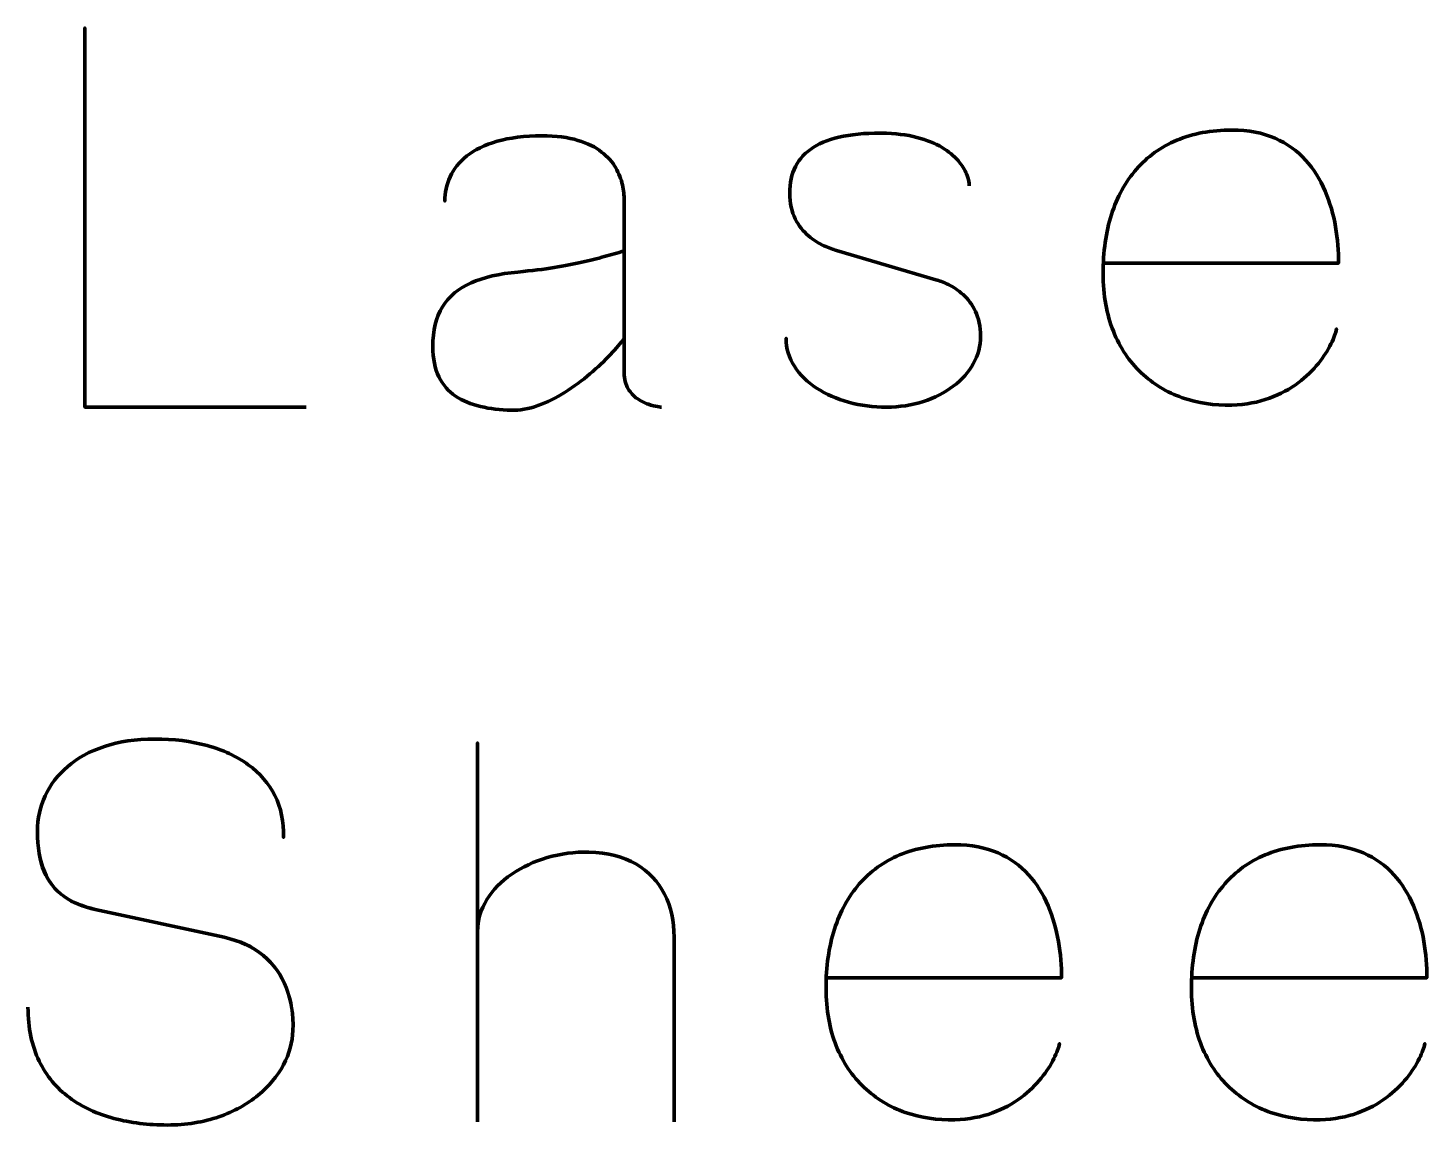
# Model space of a CAD drawing. Header units: centimetres. Extents: x -244 to 242, y -245 to 234.
# Drawn here: x -38.11 to 8.4, y 191.69 to 228.15 of the extents above; entities that cross this region are included whole.
import ezdxf

# ---------------------------------------------------------------- set-up
doc = ezdxf.new("R2010")
doc.units = ezdxf.units.CM
doc.header["$MEASUREMENT"] = 0
doc.layers.add('Layer 1', color=7, linetype='Continuous')

msp = doc.modelspace()

# ---------------------------------------------------------------- linework, layer by layer
at = {"layer": 'Layer 1', "color": 30, "lineweight": 211}
for points, knots in [([(-28.86559, 215.54813), (-28.86559, 215.54813), (-36.22444, 215.54813), (-36.22444, 215.54813), (-36.22444, 215.54813), (-36.22444, 215.54813), (-36.22444, 228.15081), (-36.22444, 228.15081), (-36.22444, 228.15081), (-36.22444, 228.15081), (-36.22444, 215.54813), (-36.22444, 215.54813), (-36.22444, 215.54813), (-36.22444, 215.54813), (-28.86559, 215.54813), (-28.86559, 215.54813)], [0, 0, 0, 0, 0.25, 0.25, 0.25, 0.25, 0.5, 0.5, 0.5, 0.5, 0.75, 0.75, 0.75, 0.75, 1, 1, 1, 1]), ([(-6.824, 222.90698), (-6.81526, 222.99729), (-6.83565, 223.11091), (-6.88518, 223.24783), (-6.88518, 223.24783), (-6.9347, 223.38475), (-7.01919, 223.53041), (-7.14154, 223.68481), (-7.14154, 223.68481), (-7.2639, 223.83922), (-7.42996, 223.98779), (-7.63971, 224.12763), (-7.63971, 224.12763), (-7.85238, 224.26746), (-8.11748, 224.3869), (-8.43502, 224.48013), (-8.43502, 224.48013), (-8.74965, 224.57627), (-9.12838, 224.63453), (-9.56827, 224.65492), (-9.56827, 224.65492), (-10.66657, 224.67823), (-11.47645, 224.52091), (-12.00083, 224.18298), (-12.00083, 224.18298), (-12.52813, 223.84504), (-12.78741, 223.33814), (-12.78449, 222.66227), (-12.78449, 222.66227), (-12.77867, 222.32433), (-12.71749, 222.03883), (-12.60096, 221.80577), (-12.60096, 221.80577), (-12.48152, 221.57563), (-12.33585, 221.38918), (-12.16397, 221.24352), (-12.16397, 221.24352), (-11.99209, 221.10077), (-11.82021, 220.99007), (-11.64833, 220.91432), (-11.64833, 220.91432), (-11.47936, 220.83858), (-11.33953, 220.78614), (-11.22882, 220.75701), (-11.22882, 220.75701), (-11.22882, 220.75701), (-7.92521, 219.77816), (-7.92521, 219.77816), (-7.92521, 219.77816), (-7.81159, 219.75194), (-7.67175, 219.70241), (-7.50861, 219.62375), (-7.50861, 219.62375), (-7.34547, 219.5451), (-7.18233, 219.43439), (-7.01919, 219.28873), (-7.01919, 219.28873), (-6.85605, 219.14307), (-6.71912, 218.95662), (-6.61133, 218.7323), (-6.61133, 218.7323), (-6.50063, 218.50507), (-6.44237, 218.23123), (-6.43945, 217.90786), (-6.43945, 217.90786), (-6.44237, 217.58157), (-6.52394, 217.2786), (-6.68125, 216.9931), (-6.68125, 216.9931), (-6.84148, 216.71051), (-7.06289, 216.45997), (-7.34838, 216.24439), (-7.34838, 216.24439), (-7.63388, 216.0259), (-7.96308, 215.85693), (-8.3418, 215.73458), (-8.3418, 215.73458), (-8.72052, 215.61222), (-9.12838, 215.55104), (-9.56827, 215.54813), (-9.56827, 215.54813), (-10.00817, 215.54813), (-10.42768, 215.60348), (-10.82679, 215.71418), (-10.82679, 215.71418), (-11.22591, 215.82489), (-11.58132, 215.97929), (-11.89304, 216.18322), (-11.89304, 216.18322), (-12.20476, 216.38423), (-12.44947, 216.62603), (-12.63009, 216.9057), (-12.63009, 216.9057), (-12.81071, 217.18537), (-12.90394, 217.49709), (-12.90685, 217.83794), (-12.90685, 217.83794), (-12.90394, 217.49709), (-12.81071, 217.18537), (-12.63009, 216.9057), (-12.63009, 216.9057), (-12.44947, 216.62603), (-12.20476, 216.38423), (-11.89304, 216.18322), (-11.89304, 216.18322), (-11.58132, 215.97929), (-11.22591, 215.82489), (-10.82679, 215.71418), (-10.82679, 215.71418), (-10.42768, 215.60348), (-10.00817, 215.54813), (-9.56827, 215.54813), (-9.56827, 215.54813), (-9.12838, 215.55104), (-8.72052, 215.61222), (-8.3418, 215.73458), (-8.3418, 215.73458), (-7.96308, 215.85693), (-7.63388, 216.0259), (-7.34838, 216.24439), (-7.34838, 216.24439), (-7.06289, 216.45997), (-6.84148, 216.71051), (-6.68125, 216.9931), (-6.68125, 216.9931), (-6.52394, 217.2786), (-6.44237, 217.58157), (-6.43945, 217.90786), (-6.43945, 217.90786), (-6.44237, 218.23123), (-6.50063, 218.50507), (-6.61133, 218.7323), (-6.61133, 218.7323), (-6.71912, 218.95662), (-6.85605, 219.14307), (-7.01919, 219.28873), (-7.01919, 219.28873), (-7.18233, 219.43439), (-7.34547, 219.5451), (-7.50861, 219.62375), (-7.50861, 219.62375), (-7.67175, 219.70241), (-7.81159, 219.75194), (-7.92521, 219.77816), (-7.92521, 219.77816), (-7.92521, 219.77816), (-11.22882, 220.75701), (-11.22882, 220.75701), (-11.22882, 220.75701), (-11.33953, 220.78614), (-11.47936, 220.83858), (-11.64833, 220.91432), (-11.64833, 220.91432), (-11.82021, 220.99007), (-11.99209, 221.10077), (-12.16397, 221.24352), (-12.16397, 221.24352), (-12.33585, 221.38918), (-12.48152, 221.57563), (-12.60096, 221.80577), (-12.60096, 221.80577), (-12.71749, 222.03883), (-12.77867, 222.32433), (-12.78449, 222.66227), (-12.78449, 222.66227), (-12.78741, 223.33814), (-12.52813, 223.84504), (-12.00083, 224.18298), (-12.00083, 224.18298), (-11.47645, 224.52091), (-10.66657, 224.67823), (-9.56827, 224.65492), (-9.56827, 224.65492), (-9.12838, 224.63453), (-8.74965, 224.57627), (-8.43502, 224.48013), (-8.43502, 224.48013), (-8.11748, 224.3869), (-7.85238, 224.26746), (-7.63971, 224.12763), (-7.63971, 224.12763), (-7.42996, 223.98779), (-7.2639, 223.83922), (-7.14154, 223.68481), (-7.14154, 223.68481), (-7.01919, 223.53041), (-6.9347, 223.38475), (-6.88518, 223.24783), (-6.88518, 223.24783), (-6.83565, 223.11091), (-6.81526, 222.99729), (-6.824, 222.90698)], [0, 0, 0, 0, 0.02083333, 0.02083333, 0.02083333, 0.02083333, 0.04166667, 0.04166667, 0.04166667, 0.04166667, 0.0625, 0.0625, 0.0625, 0.0625, 0.08333333, 0.08333333, 0.08333333, 0.08333333, 0.10416667, 0.10416667, 0.10416667, 0.10416667, 0.125, 0.125, 0.125, 0.125, 0.14583333, 0.14583333, 0.14583333, 0.14583333, 0.16666667, 0.16666667, 0.16666667, 0.16666667, 0.1875, 0.1875, 0.1875, 0.1875, 0.20833333, 0.20833333, 0.20833333, 0.20833333, 0.22916667, 0.22916667, 0.22916667, 0.22916667, 0.25, 0.25, 0.25, 0.25, 0.27083333, 0.27083333, 0.27083333, 0.27083333, 0.29166667, 0.29166667, 0.29166667, 0.29166667, 0.3125, 0.3125, 0.3125, 0.3125, 0.33333333, 0.33333333, 0.33333333, 0.33333333, 0.35416667, 0.35416667, 0.35416667, 0.35416667, 0.375, 0.375, 0.375, 0.375, 0.39583333, 0.39583333, 0.39583333, 0.39583333, 0.41666667, 0.41666667, 0.41666667, 0.41666667, 0.4375, 0.4375, 0.4375, 0.4375, 0.45833333, 0.45833333, 0.45833333, 0.45833333, 0.47916667, 0.47916667, 0.47916667, 0.47916667, 0.5, 0.5, 0.5, 0.5, 0.52083333, 0.52083333, 0.52083333, 0.52083333, 0.54166667, 0.54166667, 0.54166667, 0.54166667, 0.5625, 0.5625, 0.5625, 0.5625, 0.58333333, 0.58333333, 0.58333333, 0.58333333, 0.60416667, 0.60416667, 0.60416667, 0.60416667, 0.625, 0.625, 0.625, 0.625, 0.64583333, 0.64583333, 0.64583333, 0.64583333, 0.66666667, 0.66666667, 0.66666667, 0.66666667, 0.6875, 0.6875, 0.6875, 0.6875, 0.70833333, 0.70833333, 0.70833333, 0.70833333, 0.72916667, 0.72916667, 0.72916667, 0.72916667, 0.75, 0.75, 0.75, 0.75, 0.77083333, 0.77083333, 0.77083333, 0.77083333, 0.79166667, 0.79166667, 0.79166667, 0.79166667, 0.8125, 0.8125, 0.8125, 0.8125, 0.83333333, 0.83333333, 0.83333333, 0.83333333, 0.85416667, 0.85416667, 0.85416667, 0.85416667, 0.875, 0.875, 0.875, 0.875, 0.89583333, 0.89583333, 0.89583333, 0.89583333, 0.91666667, 0.91666667, 0.91666667, 0.91666667, 0.9375, 0.9375, 0.9375, 0.9375, 0.95833333, 0.95833333, 0.95833333, 0.95833333, 0.97916667, 0.97916667, 0.97916667, 0.97916667, 1, 1, 1, 1]), ([(-2.34926, 220.3375), (-2.34926, 220.3375), (5.46405, 220.3375), (5.46405, 220.3375), (5.46405, 220.3375), (5.46697, 220.73079), (5.43201, 221.1299), (5.36209, 221.54358), (5.36209, 221.54358), (5.29217, 221.95435), (5.17564, 222.35055), (5.01541, 222.73218), (5.01541, 222.73218), (4.85519, 223.11382), (4.63669, 223.45758), (4.36576, 223.76056), (4.36576, 223.76056), (4.09192, 224.06645), (3.75398, 224.30825), (3.35195, 224.48596), (3.35195, 224.48596), (2.94993, 224.66366), (2.46924, 224.75689), (1.91573, 224.7598), (1.91573, 224.7598), (1.22529, 224.75689), (0.61351, 224.64327), (0.08038, 224.41895), (0.08038, 224.41895), (-0.44983, 224.19463), (-0.89847, 223.87417), (-1.25971, 223.45467), (-1.25971, 223.45467), (-1.62386, 223.03807), (-1.90062, 222.53408), (-2.08707, 221.95143), (-2.08707, 221.95143), (-2.27352, 221.36587), (-2.36674, 220.71039), (-2.36674, 219.98791), (-2.36674, 219.98791), (-2.36383, 219.26251), (-2.2473, 218.6216), (-2.02589, 218.071), (-2.02589, 218.071), (-1.80157, 217.52039), (-1.49277, 217.05719), (-1.09657, 216.69012), (-1.09657, 216.69012), (-0.70328, 216.32014), (-0.24881, 216.04338), (0.26683, 215.86276), (0.26683, 215.86276), (0.77956, 215.68214), (1.33016, 215.60057), (1.91573, 215.61805), (1.91573, 215.61805), (2.38476, 215.63553), (2.80135, 215.71127), (3.16551, 215.84528), (3.16551, 215.84528), (3.52966, 215.9822), (3.8472, 216.15117), (4.11814, 216.3551), (4.11814, 216.3551), (4.38615, 216.55902), (4.61047, 216.7746), (4.7911, 217.00184), (4.7911, 217.00184), (4.97172, 217.22907), (5.11155, 217.44465), (5.2106, 217.64858), (5.2106, 217.64858), (5.30965, 217.84959), (5.37083, 218.01856), (5.39414, 218.15257), (5.39414, 218.15257), (5.37083, 218.01856), (5.30965, 217.84959), (5.2106, 217.64858), (5.2106, 217.64858), (5.11155, 217.44465), (4.97172, 217.22907), (4.7911, 217.00184), (4.7911, 217.00184), (4.61047, 216.7746), (4.38615, 216.55902), (4.11814, 216.3551), (4.11814, 216.3551), (3.8472, 216.15117), (3.52966, 215.9822), (3.16551, 215.84528), (3.16551, 215.84528), (2.80135, 215.71127), (2.38476, 215.63553), (1.91573, 215.61805), (1.91573, 215.61805), (1.33016, 215.60057), (0.77956, 215.68214), (0.26683, 215.86276), (0.26683, 215.86276), (-0.24881, 216.04338), (-0.70328, 216.32014), (-1.09657, 216.69012), (-1.09657, 216.69012), (-1.49277, 217.05719), (-1.80157, 217.52039), (-2.02589, 218.071), (-2.02589, 218.071), (-2.2473, 218.6216), (-2.36383, 219.26251), (-2.36674, 219.98791), (-2.36674, 219.98791), (-2.36674, 220.71039), (-2.27352, 221.36587), (-2.08707, 221.95143), (-2.08707, 221.95143), (-1.90062, 222.53408), (-1.62386, 223.03807), (-1.25971, 223.45467), (-1.25971, 223.45467), (-0.89847, 223.87417), (-0.44983, 224.19463), (0.08038, 224.41895), (0.08038, 224.41895), (0.61351, 224.64327), (1.22529, 224.75689), (1.91573, 224.7598), (1.91573, 224.7598), (2.46924, 224.75689), (2.94993, 224.66366), (3.35195, 224.48596), (3.35195, 224.48596), (3.75398, 224.30825), (4.09192, 224.06645), (4.36576, 223.76056), (4.36576, 223.76056), (4.63669, 223.45758), (4.85519, 223.11382), (5.01541, 222.73218), (5.01541, 222.73218), (5.17564, 222.35055), (5.29217, 221.95435), (5.36209, 221.54358), (5.36209, 221.54358), (5.43201, 221.1299), (5.46697, 220.73079), (5.46405, 220.3375), (5.46405, 220.3375), (5.46405, 220.3375), (-2.34926, 220.3375), (-2.34926, 220.3375)], [0, 0, 0, 0, 0.02631579, 0.02631579, 0.02631579, 0.02631579, 0.05263158, 0.05263158, 0.05263158, 0.05263158, 0.07894737, 0.07894737, 0.07894737, 0.07894737, 0.10526316, 0.10526316, 0.10526316, 0.10526316, 0.13157895, 0.13157895, 0.13157895, 0.13157895, 0.15789474, 0.15789474, 0.15789474, 0.15789474, 0.18421053, 0.18421053, 0.18421053, 0.18421053, 0.21052632, 0.21052632, 0.21052632, 0.21052632, 0.23684211, 0.23684211, 0.23684211, 0.23684211, 0.26315789, 0.26315789, 0.26315789, 0.26315789, 0.28947368, 0.28947368, 0.28947368, 0.28947368, 0.31578947, 0.31578947, 0.31578947, 0.31578947, 0.34210526, 0.34210526, 0.34210526, 0.34210526, 0.36842105, 0.36842105, 0.36842105, 0.36842105, 0.39473684, 0.39473684, 0.39473684, 0.39473684, 0.42105263, 0.42105263, 0.42105263, 0.42105263, 0.44736842, 0.44736842, 0.44736842, 0.44736842, 0.47368421, 0.47368421, 0.47368421, 0.47368421, 0.5, 0.5, 0.5, 0.5, 0.52631579, 0.52631579, 0.52631579, 0.52631579, 0.55263158, 0.55263158, 0.55263158, 0.55263158, 0.57894737, 0.57894737, 0.57894737, 0.57894737, 0.60526316, 0.60526316, 0.60526316, 0.60526316, 0.63157895, 0.63157895, 0.63157895, 0.63157895, 0.65789474, 0.65789474, 0.65789474, 0.65789474, 0.68421053, 0.68421053, 0.68421053, 0.68421053, 0.71052632, 0.71052632, 0.71052632, 0.71052632, 0.73684211, 0.73684211, 0.73684211, 0.73684211, 0.76315789, 0.76315789, 0.76315789, 0.76315789, 0.78947368, 0.78947368, 0.78947368, 0.78947368, 0.81578947, 0.81578947, 0.81578947, 0.81578947, 0.84210526, 0.84210526, 0.84210526, 0.84210526, 0.86842105, 0.86842105, 0.86842105, 0.86842105, 0.89473684, 0.89473684, 0.89473684, 0.89473684, 0.92105263, 0.92105263, 0.92105263, 0.92105263, 0.94736842, 0.94736842, 0.94736842, 0.94736842, 0.97368421, 0.97368421, 0.97368421, 0.97368421, 1, 1, 1, 1]), ([(-17.04948, 215.54813), (-17.05239, 215.54813), (-17.09609, 215.55396), (-17.17766, 215.56561), (-17.17766, 215.56561), (-17.26215, 215.57726), (-17.36411, 215.60639), (-17.48647, 215.64718), (-17.48647, 215.64718), (-17.60882, 215.68797), (-17.73118, 215.74914), (-17.85353, 215.83071), (-17.85353, 215.83071), (-17.97589, 215.9152), (-18.07785, 216.0259), (-18.16234, 216.16282), (-18.16234, 216.16282), (-18.24391, 216.30266), (-18.28761, 216.47454), (-18.29052, 216.68429), (-18.29052, 216.68429), (-18.29052, 216.68429), (-18.29052, 222.43503), (-18.29052, 222.43503), (-18.29052, 222.43503), (-18.28761, 222.58361), (-18.308, 222.75258), (-18.34878, 222.93902), (-18.34878, 222.93902), (-18.38666, 223.12547), (-18.4624, 223.31192), (-18.57019, 223.50419), (-18.57019, 223.50419), (-18.67798, 223.69355), (-18.8353, 223.86835), (-19.03922, 224.02858), (-19.03922, 224.02858), (-19.24024, 224.1888), (-19.50534, 224.31699), (-19.82871, 224.41604), (-19.82871, 224.41604), (-20.15208, 224.51509), (-20.54828, 224.56461), (-21.01731, 224.56753), (-21.01731, 224.56753), (-21.60579, 224.56461), (-22.10687, 224.50343), (-22.51763, 224.38399), (-22.51763, 224.38399), (-22.93131, 224.26455), (-23.26342, 224.10141), (-23.51979, 223.89748), (-23.51979, 223.89748), (-23.77324, 223.69064), (-23.95969, 223.46049), (-24.07622, 223.20413), (-24.07622, 223.20413), (-24.19566, 222.94485), (-24.25393, 222.67683), (-24.25101, 222.40007), (-24.25101, 222.40007), (-24.25393, 222.67683), (-24.19566, 222.94485), (-24.07622, 223.20413), (-24.07622, 223.20413), (-23.95969, 223.46049), (-23.77324, 223.69064), (-23.51979, 223.89748), (-23.51979, 223.89748), (-23.26342, 224.10141), (-22.93131, 224.26455), (-22.51763, 224.38399), (-22.51763, 224.38399), (-22.10687, 224.50343), (-21.60579, 224.56461), (-21.01731, 224.56753), (-21.01731, 224.56753), (-20.54828, 224.56461), (-20.15208, 224.51509), (-19.82871, 224.41604), (-19.82871, 224.41604), (-19.50534, 224.31699), (-19.24024, 224.1888), (-19.03922, 224.02858), (-19.03922, 224.02858), (-18.8353, 223.86835), (-18.67798, 223.69355), (-18.57019, 223.50419), (-18.57019, 223.50419), (-18.4624, 223.31192), (-18.38666, 223.12547), (-18.34878, 222.93902), (-18.34878, 222.93902), (-18.308, 222.75258), (-18.28761, 222.58361), (-18.29052, 222.43503), (-18.29052, 222.43503), (-18.29052, 222.43503), (-18.29052, 216.68429), (-18.29052, 216.68429), (-18.29052, 216.68429), (-18.28761, 216.47454), (-18.24391, 216.30266), (-18.16234, 216.16282), (-18.16234, 216.16282), (-18.07785, 216.0259), (-17.97589, 215.9152), (-17.85353, 215.83071), (-17.85353, 215.83071), (-17.73118, 215.74914), (-17.60882, 215.68797), (-17.48647, 215.64718), (-17.48647, 215.64718), (-17.36411, 215.60639), (-17.26215, 215.57726), (-17.17766, 215.56561), (-17.17766, 215.56561), (-17.09609, 215.55396), (-17.05239, 215.54813), (-17.04948, 215.54813)], [0, 0, 0, 0, 0.03333333, 0.03333333, 0.03333333, 0.03333333, 0.06666667, 0.06666667, 0.06666667, 0.06666667, 0.1, 0.1, 0.1, 0.1, 0.13333333, 0.13333333, 0.13333333, 0.13333333, 0.16666667, 0.16666667, 0.16666667, 0.16666667, 0.2, 0.2, 0.2, 0.2, 0.23333333, 0.23333333, 0.23333333, 0.23333333, 0.26666667, 0.26666667, 0.26666667, 0.26666667, 0.3, 0.3, 0.3, 0.3, 0.33333333, 0.33333333, 0.33333333, 0.33333333, 0.36666667, 0.36666667, 0.36666667, 0.36666667, 0.4, 0.4, 0.4, 0.4, 0.43333333, 0.43333333, 0.43333333, 0.43333333, 0.46666667, 0.46666667, 0.46666667, 0.46666667, 0.5, 0.5, 0.5, 0.5, 0.53333333, 0.53333333, 0.53333333, 0.53333333, 0.56666667, 0.56666667, 0.56666667, 0.56666667, 0.6, 0.6, 0.6, 0.6, 0.63333333, 0.63333333, 0.63333333, 0.63333333, 0.66666667, 0.66666667, 0.66666667, 0.66666667, 0.7, 0.7, 0.7, 0.7, 0.73333333, 0.73333333, 0.73333333, 0.73333333, 0.76666667, 0.76666667, 0.76666667, 0.76666667, 0.8, 0.8, 0.8, 0.8, 0.83333333, 0.83333333, 0.83333333, 0.83333333, 0.86666667, 0.86666667, 0.86666667, 0.86666667, 0.9, 0.9, 0.9, 0.9, 0.93333333, 0.93333333, 0.93333333, 0.93333333, 0.96666667, 0.96666667, 0.96666667, 0.96666667, 1, 1, 1, 1]), ([(-18.29052, 217.83794), (-18.39831, 217.68354), (-18.5498, 217.50292), (-18.74499, 217.29607), (-18.74499, 217.29607), (-18.94017, 217.08632), (-19.16741, 216.87365), (-19.42668, 216.65516), (-19.42668, 216.65516), (-19.68596, 216.43667), (-19.96272, 216.23274), (-20.25696, 216.04629), (-20.25696, 216.04629), (-20.5512, 215.85985), (-20.85126, 215.71127), (-21.15715, 215.60057), (-21.15715, 215.60057), (-21.46304, 215.48987), (-21.76019, 215.43743), (-22.0486, 215.44325), (-22.0486, 215.44325), (-22.41276, 215.45491), (-22.75361, 215.49569), (-23.06824, 215.56852), (-23.06824, 215.56852), (-23.38287, 215.64427), (-23.65671, 215.75788), (-23.8956, 215.91811), (-23.8956, 215.91811), (-24.13157, 216.07543), (-24.31802, 216.28809), (-24.44911, 216.55611), (-24.44911, 216.55611), (-24.58312, 216.82413), (-24.65013, 217.15915), (-24.65304, 217.55827), (-24.65304, 217.55827), (-24.65304, 218.09722), (-24.54525, 218.54003), (-24.32967, 218.8867), (-24.32967, 218.8867), (-24.117, 219.23047), (-23.79946, 219.49557), (-23.37995, 219.67911), (-23.37995, 219.67911), (-22.95753, 219.86555), (-22.43898, 219.985), (-21.82137, 220.04035), (-21.82137, 220.04035), (-21.36399, 220.08405), (-20.96488, 220.13357), (-20.6182, 220.18892), (-20.6182, 220.18892), (-20.27152, 220.24428), (-19.96563, 220.30254), (-19.6947, 220.36372), (-19.6947, 220.36372), (-19.42668, 220.4249), (-19.17906, 220.48899), (-18.95183, 220.55308), (-18.95183, 220.55308), (-18.72751, 220.61426), (-18.5061, 220.67835), (-18.29052, 220.73953), (-18.29052, 220.73953), (-18.5061, 220.67835), (-18.72751, 220.61426), (-18.95183, 220.55308), (-18.95183, 220.55308), (-19.17906, 220.48899), (-19.42668, 220.4249), (-19.6947, 220.36372), (-19.6947, 220.36372), (-19.96563, 220.30254), (-20.27152, 220.24428), (-20.6182, 220.18892), (-20.6182, 220.18892), (-20.96488, 220.13357), (-21.36399, 220.08405), (-21.82137, 220.04035), (-21.82137, 220.04035), (-22.43898, 219.985), (-22.95753, 219.86555), (-23.37995, 219.67911), (-23.37995, 219.67911), (-23.79946, 219.49557), (-24.117, 219.23047), (-24.32967, 218.8867), (-24.32967, 218.8867), (-24.54525, 218.54003), (-24.65304, 218.09722), (-24.65304, 217.55827), (-24.65304, 217.55827), (-24.65013, 217.15915), (-24.58312, 216.82413), (-24.44911, 216.55611), (-24.44911, 216.55611), (-24.31802, 216.28809), (-24.13157, 216.07543), (-23.8956, 215.91811), (-23.8956, 215.91811), (-23.65671, 215.75788), (-23.38287, 215.64427), (-23.06824, 215.56852), (-23.06824, 215.56852), (-22.75361, 215.49569), (-22.41276, 215.45491), (-22.0486, 215.44325), (-22.0486, 215.44325), (-21.76019, 215.43743), (-21.46304, 215.48987), (-21.15715, 215.60057), (-21.15715, 215.60057), (-20.85126, 215.71127), (-20.5512, 215.85985), (-20.25696, 216.04629), (-20.25696, 216.04629), (-19.96272, 216.23274), (-19.68596, 216.43667), (-19.42668, 216.65516), (-19.42668, 216.65516), (-19.16741, 216.87365), (-18.94017, 217.08632), (-18.74499, 217.29607), (-18.74499, 217.29607), (-18.5498, 217.50292), (-18.39831, 217.68354), (-18.29052, 217.83794)], [0, 0, 0, 0, 0.03125, 0.03125, 0.03125, 0.03125, 0.0625, 0.0625, 0.0625, 0.0625, 0.09375, 0.09375, 0.09375, 0.09375, 0.125, 0.125, 0.125, 0.125, 0.15625, 0.15625, 0.15625, 0.15625, 0.1875, 0.1875, 0.1875, 0.1875, 0.21875, 0.21875, 0.21875, 0.21875, 0.25, 0.25, 0.25, 0.25, 0.28125, 0.28125, 0.28125, 0.28125, 0.3125, 0.3125, 0.3125, 0.3125, 0.34375, 0.34375, 0.34375, 0.34375, 0.375, 0.375, 0.375, 0.375, 0.40625, 0.40625, 0.40625, 0.40625, 0.4375, 0.4375, 0.4375, 0.4375, 0.46875, 0.46875, 0.46875, 0.46875, 0.5, 0.5, 0.5, 0.5, 0.53125, 0.53125, 0.53125, 0.53125, 0.5625, 0.5625, 0.5625, 0.5625, 0.59375, 0.59375, 0.59375, 0.59375, 0.625, 0.625, 0.625, 0.625, 0.65625, 0.65625, 0.65625, 0.65625, 0.6875, 0.6875, 0.6875, 0.6875, 0.71875, 0.71875, 0.71875, 0.71875, 0.75, 0.75, 0.75, 0.75, 0.78125, 0.78125, 0.78125, 0.78125, 0.8125, 0.8125, 0.8125, 0.8125, 0.84375, 0.84375, 0.84375, 0.84375, 0.875, 0.875, 0.875, 0.875, 0.90625, 0.90625, 0.90625, 0.90625, 0.9375, 0.9375, 0.9375, 0.9375, 0.96875, 0.96875, 0.96875, 0.96875, 1, 1, 1, 1]), ([(-38.11222, 195.60408), (-38.10639, 194.90782), (-37.98404, 194.3106), (-37.73932, 193.81244), (-37.73932, 193.81244), (-37.49753, 193.31719), (-37.15959, 192.91224), (-36.73426, 192.59761), (-36.73426, 192.59761), (-36.30601, 192.2859), (-35.81367, 192.05575), (-35.25724, 191.90718), (-35.25724, 191.90718), (-34.70373, 191.76151), (-34.10943, 191.68868), (-33.48017, 191.68868), (-33.48017, 191.68868), (-32.84508, 191.6916), (-32.27408, 191.78482), (-31.76427, 191.96253), (-31.76427, 191.96253), (-31.25736, 192.14024), (-30.82329, 192.37912), (-30.45913, 192.67919), (-30.45913, 192.67919), (-30.09789, 192.97925), (-29.81822, 193.31427), (-29.62012, 193.68717), (-29.62012, 193.68717), (-29.42202, 194.06006), (-29.31714, 194.4417), (-29.30258, 194.83498), (-29.30258, 194.83498), (-29.2851, 195.35063), (-29.36084, 195.82257), (-29.5269, 196.24791), (-29.5269, 196.24791), (-29.69295, 196.67324), (-29.94932, 197.02866), (-30.29599, 197.31998), (-30.29599, 197.31998), (-30.63975, 197.6113), (-31.07383, 197.81523), (-31.59238, 197.92885), (-31.59238, 197.92885), (-31.59238, 197.92885), (-35.87485, 198.85526), (-35.87485, 198.85526), (-35.87485, 198.85526), (-36.27688, 198.93974), (-36.62355, 199.08249), (-36.90905, 199.28059), (-36.90905, 199.28059), (-37.19455, 199.4816), (-37.41595, 199.75836), (-37.56744, 200.11378), (-37.56744, 200.11378), (-37.71893, 200.46628), (-37.79759, 200.91492), (-37.79759, 201.4597), (-37.79759, 201.4597), (-37.79759, 201.87338), (-37.71311, 202.26375), (-37.54122, 202.63082), (-37.54122, 202.63082), (-37.37226, 202.99789), (-37.12172, 203.32126), (-36.79252, 203.60675), (-36.79252, 203.60675), (-36.46332, 203.88934), (-36.05547, 204.11075), (-35.57187, 204.27097), (-35.57187, 204.27097), (-35.08536, 204.43412), (-34.52893, 204.51569), (-33.89967, 204.5186), (-33.89967, 204.5186), (-33.2675, 204.5186), (-32.68776, 204.44577), (-32.15755, 204.30011), (-32.15755, 204.30011), (-31.63026, 204.15444), (-31.17288, 203.94469), (-30.78833, 203.66502), (-30.78833, 203.66502), (-30.40378, 203.38535), (-30.10663, 203.04159), (-29.9027, 202.63956), (-29.9027, 202.63956), (-29.69878, 202.23462), (-29.60264, 201.77141), (-29.61721, 201.24994), (-29.61721, 201.24994), (-29.60264, 201.77141), (-29.69878, 202.23462), (-29.9027, 202.63956), (-29.9027, 202.63956), (-30.10663, 203.04159), (-30.40378, 203.38535), (-30.78833, 203.66502), (-30.78833, 203.66502), (-31.17288, 203.94469), (-31.63026, 204.15444), (-32.15755, 204.30011), (-32.15755, 204.30011), (-32.68776, 204.44577), (-33.2675, 204.5186), (-33.89967, 204.5186), (-33.89967, 204.5186), (-34.52893, 204.51569), (-35.08536, 204.43412), (-35.57187, 204.27097), (-35.57187, 204.27097), (-36.05547, 204.11075), (-36.46332, 203.88934), (-36.79252, 203.60675), (-36.79252, 203.60675), (-37.12172, 203.32126), (-37.37226, 202.99789), (-37.54122, 202.63082), (-37.54122, 202.63082), (-37.71311, 202.26375), (-37.79759, 201.87338), (-37.79759, 201.4597), (-37.79759, 201.4597), (-37.79759, 200.91492), (-37.72185, 200.46628), (-37.57618, 200.11669), (-37.57618, 200.11669), (-37.42761, 199.76419), (-37.20911, 199.49034), (-36.92362, 199.28933), (-36.92362, 199.28933), (-36.63812, 199.09123), (-36.28853, 198.94557), (-35.87485, 198.85526), (-35.87485, 198.85526), (-35.87485, 198.85526), (-31.59238, 197.92885), (-31.59238, 197.92885), (-31.59238, 197.92885), (-31.06217, 197.81523), (-30.62519, 197.6113), (-30.28143, 197.31998), (-30.28143, 197.31998), (-29.93475, 197.02866), (-29.6813, 196.67324), (-29.51816, 196.24791), (-29.51816, 196.24791), (-29.35793, 195.82257), (-29.2851, 195.35063), (-29.30258, 194.83498), (-29.30258, 194.83498), (-29.31714, 194.4417), (-29.42202, 194.06006), (-29.62012, 193.68717), (-29.62012, 193.68717), (-29.81822, 193.31427), (-30.09789, 192.97925), (-30.45913, 192.67919), (-30.45913, 192.67919), (-30.82329, 192.37912), (-31.25736, 192.14024), (-31.76427, 191.96253), (-31.76427, 191.96253), (-32.27408, 191.78482), (-32.84508, 191.6916), (-33.48017, 191.68868), (-33.48017, 191.68868), (-34.10943, 191.68868), (-34.70373, 191.76151), (-35.25724, 191.90718), (-35.25724, 191.90718), (-35.81367, 192.05575), (-36.30601, 192.2859), (-36.73426, 192.59761), (-36.73426, 192.59761), (-37.15959, 192.91224), (-37.49753, 193.31719), (-37.73932, 193.81244), (-37.73932, 193.81244), (-37.98404, 194.3106), (-38.10639, 194.90782), (-38.11222, 195.60408)], [0, 0, 0, 0, 0.02173913, 0.02173913, 0.02173913, 0.02173913, 0.04347826, 0.04347826, 0.04347826, 0.04347826, 0.06521739, 0.06521739, 0.06521739, 0.06521739, 0.08695652, 0.08695652, 0.08695652, 0.08695652, 0.10869565, 0.10869565, 0.10869565, 0.10869565, 0.13043478, 0.13043478, 0.13043478, 0.13043478, 0.15217391, 0.15217391, 0.15217391, 0.15217391, 0.17391304, 0.17391304, 0.17391304, 0.17391304, 0.19565217, 0.19565217, 0.19565217, 0.19565217, 0.2173913, 0.2173913, 0.2173913, 0.2173913, 0.23913043, 0.23913043, 0.23913043, 0.23913043, 0.26086957, 0.26086957, 0.26086957, 0.26086957, 0.2826087, 0.2826087, 0.2826087, 0.2826087, 0.30434783, 0.30434783, 0.30434783, 0.30434783, 0.32608696, 0.32608696, 0.32608696, 0.32608696, 0.34782609, 0.34782609, 0.34782609, 0.34782609, 0.36956522, 0.36956522, 0.36956522, 0.36956522, 0.39130435, 0.39130435, 0.39130435, 0.39130435, 0.41304348, 0.41304348, 0.41304348, 0.41304348, 0.43478261, 0.43478261, 0.43478261, 0.43478261, 0.45652174, 0.45652174, 0.45652174, 0.45652174, 0.47826087, 0.47826087, 0.47826087, 0.47826087, 0.5, 0.5, 0.5, 0.5, 0.52173913, 0.52173913, 0.52173913, 0.52173913, 0.54347826, 0.54347826, 0.54347826, 0.54347826, 0.56521739, 0.56521739, 0.56521739, 0.56521739, 0.58695652, 0.58695652, 0.58695652, 0.58695652, 0.60869565, 0.60869565, 0.60869565, 0.60869565, 0.63043478, 0.63043478, 0.63043478, 0.63043478, 0.65217391, 0.65217391, 0.65217391, 0.65217391, 0.67391304, 0.67391304, 0.67391304, 0.67391304, 0.69565217, 0.69565217, 0.69565217, 0.69565217, 0.7173913, 0.7173913, 0.7173913, 0.7173913, 0.73913043, 0.73913043, 0.73913043, 0.73913043, 0.76086957, 0.76086957, 0.76086957, 0.76086957, 0.7826087, 0.7826087, 0.7826087, 0.7826087, 0.80434783, 0.80434783, 0.80434783, 0.80434783, 0.82608696, 0.82608696, 0.82608696, 0.82608696, 0.84782609, 0.84782609, 0.84782609, 0.84782609, 0.86956522, 0.86956522, 0.86956522, 0.86956522, 0.89130435, 0.89130435, 0.89130435, 0.89130435, 0.91304348, 0.91304348, 0.91304348, 0.91304348, 0.93478261, 0.93478261, 0.93478261, 0.93478261, 0.95652174, 0.95652174, 0.95652174, 0.95652174, 0.97826087, 0.97826087, 0.97826087, 0.97826087, 1, 1, 1, 1]), ([(-23.16729, 191.79356), (-23.16729, 191.79356), (-23.16729, 204.39624), (-23.16729, 204.39624), (-23.16729, 204.39624), (-23.16729, 204.39624), (-23.16729, 191.79356), (-23.16729, 191.79356)], [0, 0, 0, 0, 0.5, 0.5, 0.5, 0.5, 1, 1, 1, 1]), ([(-11.56093, 196.58293), (-11.56093, 196.58293), (-3.74762, 196.58293), (-3.74762, 196.58293), (-3.74762, 196.58293), (-3.7447, 196.97622), (-3.77966, 197.37533), (-3.84958, 197.78901), (-3.84958, 197.78901), (-3.9195, 198.19978), (-4.03603, 198.59598), (-4.19626, 198.97761), (-4.19626, 198.97761), (-4.35648, 199.35925), (-4.57498, 199.70301), (-4.84591, 200.00599), (-4.84591, 200.00599), (-5.11975, 200.31188), (-5.45769, 200.55368), (-5.85972, 200.73139), (-5.85972, 200.73139), (-6.26174, 200.90909), (-6.74243, 201.00232), (-7.29594, 201.00523), (-7.29594, 201.00523), (-7.98638, 201.00232), (-8.59816, 200.8887), (-9.13129, 200.66438), (-9.13129, 200.66438), (-9.6615, 200.44006), (-10.11014, 200.1196), (-10.47138, 199.7001), (-10.47138, 199.7001), (-10.83553, 199.2835), (-11.11229, 198.77951), (-11.29874, 198.19686), (-11.29874, 198.19686), (-11.48519, 197.6113), (-11.57841, 196.95582), (-11.57841, 196.23334), (-11.57841, 196.23334), (-11.5755, 195.50794), (-11.45897, 194.86703), (-11.23756, 194.31643), (-11.23756, 194.31643), (-11.01324, 193.76582), (-10.70444, 193.30262), (-10.30824, 192.93555), (-10.30824, 192.93555), (-9.91495, 192.56557), (-9.46048, 192.28881), (-8.94484, 192.10819), (-8.94484, 192.10819), (-8.43211, 191.92757), (-7.88151, 191.846), (-7.29594, 191.86348), (-7.29594, 191.86348), (-6.82691, 191.88096), (-6.41032, 191.9567), (-6.04616, 192.09071), (-6.04616, 192.09071), (-5.68201, 192.22763), (-5.36447, 192.3966), (-5.09353, 192.60053), (-5.09353, 192.60053), (-4.82552, 192.80445), (-4.6012, 193.02003), (-4.42057, 193.24727), (-4.42057, 193.24727), (-4.23995, 193.4745), (-4.10012, 193.69008), (-4.00107, 193.89401), (-4.00107, 193.89401), (-3.90202, 194.09502), (-3.84084, 194.26399), (-3.81753, 194.398), (-3.81753, 194.398), (-3.84084, 194.26399), (-3.90202, 194.09502), (-4.00107, 193.89401), (-4.00107, 193.89401), (-4.10012, 193.69008), (-4.23995, 193.4745), (-4.42057, 193.24727), (-4.42057, 193.24727), (-4.6012, 193.02003), (-4.82552, 192.80445), (-5.09353, 192.60053), (-5.09353, 192.60053), (-5.36447, 192.3966), (-5.68201, 192.22763), (-6.04616, 192.09071), (-6.04616, 192.09071), (-6.41032, 191.9567), (-6.82691, 191.88096), (-7.29594, 191.86348), (-7.29594, 191.86348), (-7.88151, 191.846), (-8.43211, 191.92757), (-8.94484, 192.10819), (-8.94484, 192.10819), (-9.46048, 192.28881), (-9.91495, 192.56557), (-10.30824, 192.93555), (-10.30824, 192.93555), (-10.70444, 193.30262), (-11.01324, 193.76582), (-11.23756, 194.31643), (-11.23756, 194.31643), (-11.45897, 194.86703), (-11.5755, 195.50794), (-11.57841, 196.23334), (-11.57841, 196.23334), (-11.57841, 196.95582), (-11.48519, 197.6113), (-11.29874, 198.19686), (-11.29874, 198.19686), (-11.11229, 198.77951), (-10.83553, 199.2835), (-10.47138, 199.7001), (-10.47138, 199.7001), (-10.11014, 200.1196), (-9.6615, 200.44006), (-9.13129, 200.66438), (-9.13129, 200.66438), (-8.59816, 200.8887), (-7.98638, 201.00232), (-7.29594, 201.00523), (-7.29594, 201.00523), (-6.74243, 201.00232), (-6.26174, 200.90909), (-5.85972, 200.73139), (-5.85972, 200.73139), (-5.45769, 200.55368), (-5.11975, 200.31188), (-4.84591, 200.00599), (-4.84591, 200.00599), (-4.57498, 199.70301), (-4.35648, 199.35925), (-4.19626, 198.97761), (-4.19626, 198.97761), (-4.03603, 198.59598), (-3.9195, 198.19978), (-3.84958, 197.78901), (-3.84958, 197.78901), (-3.77966, 197.37533), (-3.7447, 196.97622), (-3.74762, 196.58293), (-3.74762, 196.58293), (-3.74762, 196.58293), (-11.56093, 196.58293), (-11.56093, 196.58293)], [0, 0, 0, 0, 0.02631579, 0.02631579, 0.02631579, 0.02631579, 0.05263158, 0.05263158, 0.05263158, 0.05263158, 0.07894737, 0.07894737, 0.07894737, 0.07894737, 0.10526316, 0.10526316, 0.10526316, 0.10526316, 0.13157895, 0.13157895, 0.13157895, 0.13157895, 0.15789474, 0.15789474, 0.15789474, 0.15789474, 0.18421053, 0.18421053, 0.18421053, 0.18421053, 0.21052632, 0.21052632, 0.21052632, 0.21052632, 0.23684211, 0.23684211, 0.23684211, 0.23684211, 0.26315789, 0.26315789, 0.26315789, 0.26315789, 0.28947368, 0.28947368, 0.28947368, 0.28947368, 0.31578947, 0.31578947, 0.31578947, 0.31578947, 0.34210526, 0.34210526, 0.34210526, 0.34210526, 0.36842105, 0.36842105, 0.36842105, 0.36842105, 0.39473684, 0.39473684, 0.39473684, 0.39473684, 0.42105263, 0.42105263, 0.42105263, 0.42105263, 0.44736842, 0.44736842, 0.44736842, 0.44736842, 0.47368421, 0.47368421, 0.47368421, 0.47368421, 0.5, 0.5, 0.5, 0.5, 0.52631579, 0.52631579, 0.52631579, 0.52631579, 0.55263158, 0.55263158, 0.55263158, 0.55263158, 0.57894737, 0.57894737, 0.57894737, 0.57894737, 0.60526316, 0.60526316, 0.60526316, 0.60526316, 0.63157895, 0.63157895, 0.63157895, 0.63157895, 0.65789474, 0.65789474, 0.65789474, 0.65789474, 0.68421053, 0.68421053, 0.68421053, 0.68421053, 0.71052632, 0.71052632, 0.71052632, 0.71052632, 0.73684211, 0.73684211, 0.73684211, 0.73684211, 0.76315789, 0.76315789, 0.76315789, 0.76315789, 0.78947368, 0.78947368, 0.78947368, 0.78947368, 0.81578947, 0.81578947, 0.81578947, 0.81578947, 0.84210526, 0.84210526, 0.84210526, 0.84210526, 0.86842105, 0.86842105, 0.86842105, 0.86842105, 0.89473684, 0.89473684, 0.89473684, 0.89473684, 0.92105263, 0.92105263, 0.92105263, 0.92105263, 0.94736842, 0.94736842, 0.94736842, 0.94736842, 0.97368421, 0.97368421, 0.97368421, 0.97368421, 1, 1, 1, 1]), ([(0.58729, 196.58293), (0.58729, 196.58293), (8.4006, 196.58293), (8.4006, 196.58293), (8.4006, 196.58293), (8.40352, 196.97622), (8.36856, 197.37533), (8.29864, 197.78901), (8.29864, 197.78901), (8.22872, 198.19978), (8.11219, 198.59598), (7.95196, 198.97761), (7.95196, 198.97761), (7.79174, 199.35925), (7.57324, 199.70301), (7.30231, 200.00599), (7.30231, 200.00599), (7.02847, 200.31188), (6.69053, 200.55368), (6.2885, 200.73139), (6.2885, 200.73139), (5.88648, 200.90909), (5.40579, 201.00232), (4.85228, 201.00523), (4.85228, 201.00523), (4.16184, 201.00232), (3.55006, 200.8887), (3.01693, 200.66438), (3.01693, 200.66438), (2.48672, 200.44006), (2.03808, 200.1196), (1.67684, 199.7001), (1.67684, 199.7001), (1.31269, 199.2835), (1.03593, 198.77951), (0.84948, 198.19686), (0.84948, 198.19686), (0.66303, 197.6113), (0.56981, 196.95582), (0.56981, 196.23334), (0.56981, 196.23334), (0.57272, 195.50794), (0.68925, 194.86703), (0.91066, 194.31643), (0.91066, 194.31643), (1.13498, 193.76582), (1.44378, 193.30262), (1.83998, 192.93555), (1.83998, 192.93555), (2.23327, 192.56557), (2.68774, 192.28881), (3.20338, 192.10819), (3.20338, 192.10819), (3.71611, 191.92757), (4.26671, 191.846), (4.85228, 191.86348), (4.85228, 191.86348), (5.32131, 191.88096), (5.7379, 191.9567), (6.10206, 192.09071), (6.10206, 192.09071), (6.46621, 192.22763), (6.78375, 192.3966), (7.05469, 192.60053), (7.05469, 192.60053), (7.3227, 192.80445), (7.54702, 193.02003), (7.72765, 193.24727), (7.72765, 193.24727), (7.90827, 193.4745), (8.0481, 193.69008), (8.14715, 193.89401), (8.14715, 193.89401), (8.2462, 194.09502), (8.30738, 194.26399), (8.33069, 194.398), (8.33069, 194.398), (8.30738, 194.26399), (8.2462, 194.09502), (8.14715, 193.89401), (8.14715, 193.89401), (8.0481, 193.69008), (7.90827, 193.4745), (7.72765, 193.24727), (7.72765, 193.24727), (7.54702, 193.02003), (7.3227, 192.80445), (7.05469, 192.60053), (7.05469, 192.60053), (6.78375, 192.3966), (6.46621, 192.22763), (6.10206, 192.09071), (6.10206, 192.09071), (5.7379, 191.9567), (5.32131, 191.88096), (4.85228, 191.86348), (4.85228, 191.86348), (4.26671, 191.846), (3.71611, 191.92757), (3.20338, 192.10819), (3.20338, 192.10819), (2.68774, 192.28881), (2.23327, 192.56557), (1.83998, 192.93555), (1.83998, 192.93555), (1.44378, 193.30262), (1.13498, 193.76582), (0.91066, 194.31643), (0.91066, 194.31643), (0.68925, 194.86703), (0.57272, 195.50794), (0.56981, 196.23334), (0.56981, 196.23334), (0.56981, 196.95582), (0.66303, 197.6113), (0.84948, 198.19686), (0.84948, 198.19686), (1.03593, 198.77951), (1.31269, 199.2835), (1.67684, 199.7001), (1.67684, 199.7001), (2.03808, 200.1196), (2.48672, 200.44006), (3.01693, 200.66438), (3.01693, 200.66438), (3.55006, 200.8887), (4.16184, 201.00232), (4.85228, 201.00523), (4.85228, 201.00523), (5.40579, 201.00232), (5.88648, 200.90909), (6.2885, 200.73139), (6.2885, 200.73139), (6.69053, 200.55368), (7.02847, 200.31188), (7.30231, 200.00599), (7.30231, 200.00599), (7.57324, 199.70301), (7.79174, 199.35925), (7.95196, 198.97761), (7.95196, 198.97761), (8.11219, 198.59598), (8.22872, 198.19978), (8.29864, 197.78901), (8.29864, 197.78901), (8.36856, 197.37533), (8.40352, 196.97622), (8.4006, 196.58293), (8.4006, 196.58293), (8.4006, 196.58293), (0.58729, 196.58293), (0.58729, 196.58293)], [0, 0, 0, 0, 0.02631579, 0.02631579, 0.02631579, 0.02631579, 0.05263158, 0.05263158, 0.05263158, 0.05263158, 0.07894737, 0.07894737, 0.07894737, 0.07894737, 0.10526316, 0.10526316, 0.10526316, 0.10526316, 0.13157895, 0.13157895, 0.13157895, 0.13157895, 0.15789474, 0.15789474, 0.15789474, 0.15789474, 0.18421053, 0.18421053, 0.18421053, 0.18421053, 0.21052632, 0.21052632, 0.21052632, 0.21052632, 0.23684211, 0.23684211, 0.23684211, 0.23684211, 0.26315789, 0.26315789, 0.26315789, 0.26315789, 0.28947368, 0.28947368, 0.28947368, 0.28947368, 0.31578947, 0.31578947, 0.31578947, 0.31578947, 0.34210526, 0.34210526, 0.34210526, 0.34210526, 0.36842105, 0.36842105, 0.36842105, 0.36842105, 0.39473684, 0.39473684, 0.39473684, 0.39473684, 0.42105263, 0.42105263, 0.42105263, 0.42105263, 0.44736842, 0.44736842, 0.44736842, 0.44736842, 0.47368421, 0.47368421, 0.47368421, 0.47368421, 0.5, 0.5, 0.5, 0.5, 0.52631579, 0.52631579, 0.52631579, 0.52631579, 0.55263158, 0.55263158, 0.55263158, 0.55263158, 0.57894737, 0.57894737, 0.57894737, 0.57894737, 0.60526316, 0.60526316, 0.60526316, 0.60526316, 0.63157895, 0.63157895, 0.63157895, 0.63157895, 0.65789474, 0.65789474, 0.65789474, 0.65789474, 0.68421053, 0.68421053, 0.68421053, 0.68421053, 0.71052632, 0.71052632, 0.71052632, 0.71052632, 0.73684211, 0.73684211, 0.73684211, 0.73684211, 0.76315789, 0.76315789, 0.76315789, 0.76315789, 0.78947368, 0.78947368, 0.78947368, 0.78947368, 0.81578947, 0.81578947, 0.81578947, 0.81578947, 0.84210526, 0.84210526, 0.84210526, 0.84210526, 0.86842105, 0.86842105, 0.86842105, 0.86842105, 0.89473684, 0.89473684, 0.89473684, 0.89473684, 0.92105263, 0.92105263, 0.92105263, 0.92105263, 0.94736842, 0.94736842, 0.94736842, 0.94736842, 0.97368421, 0.97368421, 0.97368421, 0.97368421, 1, 1, 1, 1]), ([(-16.62997, 191.79356), (-16.62997, 191.79647), (-16.62997, 191.88387), (-16.62997, 192.04993), (-16.62997, 192.04993), (-16.62997, 192.21598), (-16.62997, 192.44321), (-16.62997, 192.73162), (-16.62997, 192.73162), (-16.62997, 193.02003), (-16.62997, 193.3434), (-16.62997, 193.70756), (-16.62997, 193.70756), (-16.62997, 194.07171), (-16.62997, 194.45044), (-16.62997, 194.84664), (-16.62997, 194.84664), (-16.62997, 195.24284), (-16.62997, 195.63321), (-16.62997, 196.01776), (-16.62997, 196.01776), (-16.62997, 196.40231), (-16.62997, 196.75772), (-16.62997, 197.08692), (-16.62997, 197.08692), (-16.62997, 197.41903), (-16.62997, 197.6987), (-16.62997, 197.92885), (-16.62997, 197.92885), (-16.62997, 198.46488), (-16.73776, 198.94265), (-16.94752, 199.36216), (-16.94752, 199.36216), (-17.16018, 199.78167), (-17.47773, 200.11669), (-17.89723, 200.36432), (-17.89723, 200.36432), (-18.31674, 200.61194), (-18.83821, 200.74304), (-19.46165, 200.76052), (-19.46165, 200.76052), (-19.94233, 200.76634), (-20.40262, 200.70517), (-20.84544, 200.57698), (-20.84544, 200.57698), (-21.28533, 200.4488), (-21.68154, 200.26235), (-22.02821, 200.02347), (-22.02821, 200.02347), (-22.3778, 199.78458), (-22.65456, 199.50491), (-22.85557, 199.17863), (-22.85557, 199.17863), (-23.0595, 198.85526), (-23.16146, 198.50276), (-23.16729, 198.12112), (-23.16729, 198.12112), (-23.16146, 198.50276), (-23.0595, 198.85526), (-22.85557, 199.17863), (-22.85557, 199.17863), (-22.65456, 199.50491), (-22.3778, 199.78458), (-22.02821, 200.02347), (-22.02821, 200.02347), (-21.68154, 200.26235), (-21.28533, 200.4488), (-20.84544, 200.57698), (-20.84544, 200.57698), (-20.40262, 200.70517), (-19.94233, 200.76634), (-19.46165, 200.76052), (-19.46165, 200.76052), (-18.83821, 200.74304), (-18.31674, 200.61194), (-17.89723, 200.36432), (-17.89723, 200.36432), (-17.47773, 200.11669), (-17.16018, 199.78167), (-16.94752, 199.36216), (-16.94752, 199.36216), (-16.73776, 198.94265), (-16.62997, 198.46488), (-16.62997, 197.92885), (-16.62997, 197.92885), (-16.62997, 197.6987), (-16.62997, 197.41903), (-16.62997, 197.08692), (-16.62997, 197.08692), (-16.62997, 196.75772), (-16.62997, 196.40231), (-16.62997, 196.01776), (-16.62997, 196.01776), (-16.62997, 195.63321), (-16.62997, 195.24284), (-16.62997, 194.84664), (-16.62997, 194.84664), (-16.62997, 194.45044), (-16.62997, 194.07171), (-16.62997, 193.70756), (-16.62997, 193.70756), (-16.62997, 193.3434), (-16.62997, 193.02003), (-16.62997, 192.73162), (-16.62997, 192.73162), (-16.62997, 192.44321), (-16.62997, 192.21598), (-16.62997, 192.04993), (-16.62997, 192.04993), (-16.62997, 191.88387), (-16.62997, 191.79647), (-16.62997, 191.79356)], [0, 0, 0, 0, 0.03571429, 0.03571429, 0.03571429, 0.03571429, 0.07142857, 0.07142857, 0.07142857, 0.07142857, 0.10714286, 0.10714286, 0.10714286, 0.10714286, 0.14285714, 0.14285714, 0.14285714, 0.14285714, 0.17857143, 0.17857143, 0.17857143, 0.17857143, 0.21428571, 0.21428571, 0.21428571, 0.21428571, 0.25, 0.25, 0.25, 0.25, 0.28571429, 0.28571429, 0.28571429, 0.28571429, 0.32142857, 0.32142857, 0.32142857, 0.32142857, 0.35714286, 0.35714286, 0.35714286, 0.35714286, 0.39285714, 0.39285714, 0.39285714, 0.39285714, 0.42857143, 0.42857143, 0.42857143, 0.42857143, 0.46428571, 0.46428571, 0.46428571, 0.46428571, 0.5, 0.5, 0.5, 0.5, 0.53571429, 0.53571429, 0.53571429, 0.53571429, 0.57142857, 0.57142857, 0.57142857, 0.57142857, 0.60714286, 0.60714286, 0.60714286, 0.60714286, 0.64285714, 0.64285714, 0.64285714, 0.64285714, 0.67857143, 0.67857143, 0.67857143, 0.67857143, 0.71428571, 0.71428571, 0.71428571, 0.71428571, 0.75, 0.75, 0.75, 0.75, 0.78571429, 0.78571429, 0.78571429, 0.78571429, 0.82142857, 0.82142857, 0.82142857, 0.82142857, 0.85714286, 0.85714286, 0.85714286, 0.85714286, 0.89285714, 0.89285714, 0.89285714, 0.89285714, 0.92857143, 0.92857143, 0.92857143, 0.92857143, 0.96428571, 0.96428571, 0.96428571, 0.96428571, 1, 1, 1, 1])]:
    msp.add_open_spline(points, degree=3, knots=knots, dxfattribs=at)

doc.saveas('drawing.dxf')
